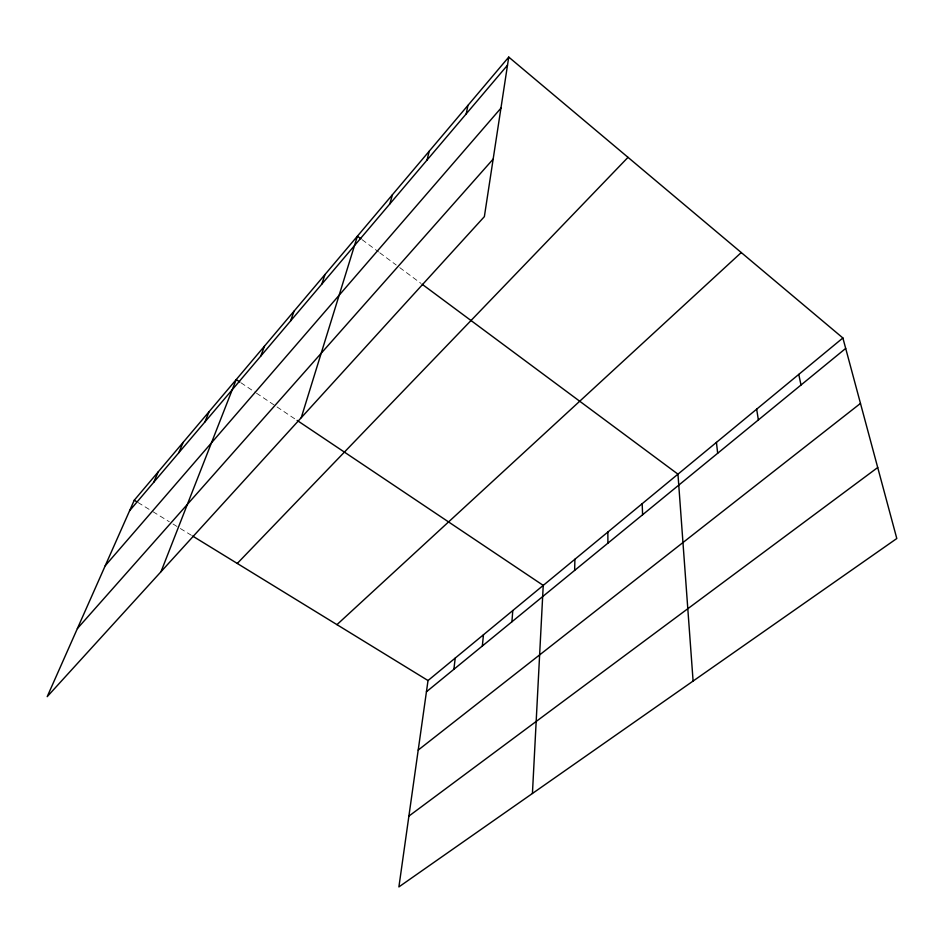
<?xml version="1.0" encoding="UTF-8"?>
<svg xmlns="http://www.w3.org/2000/svg" width="944" height="944" viewBox="0 0 944 944"><rect width="100%" height="100%" fill="white"/><g stroke="black" fill="none" stroke-linecap="round" stroke-linejoin="round"><path stroke-width="0.71" stroke-dasharray="4.72 3.54" d="M138.025 502.527L151.795 510.987M153.046 511.754L169.318 521.749M173 524.003L179.124 527.767M180.351 528.522L191.384 535.295M240.968 382.78L255.246 392.35M256.438 393.141L295.932 419.62M362.107 239.682L378.568 251.906M379.748 252.78L396.209 265.004M399.76 267.636L421.059 283.448"/><path stroke-width="1.42" d="M574.625 570.412L574.908 559.249M532.428 793.479L543.237 585.398L297.136 420.422M511.919 621.777L512.781 610.556M482.337 646.003L483.458 634.757M453.863 669.32L455.232 658.074M842.886 337.976L428.021 680.541L398.899 886.912L896.8 538.517L842.886 337.976L508.745 57.088L134.26 500.226L47.2 696.66L484.366 216.636L508.745 57.088M466.206 113.87L467.941 105.386M427.042 160.055L429.213 151.217M389.848 203.904L392.409 194.759M301.254 417.696L357.398 236.189L360.927 238.808M321.786 284.156L325.007 274.515M290.575 320.948L294.08 311.119M260.756 356.112L264.509 346.106M161.035 571.663L236.212 379.582L239.788 381.978M204.942 421.933L209.108 411.655M178.77 452.778L183.136 442.394M153.683 482.36L158.203 471.894M129.588 510.763L507.518 65.171M105.244 565.704L500.945 108.135M77.396 628.539L493.157 159.099M237.274 563.45L628.02 157.341M336.961 624.645L741.264 252.544M426.428 691.787L845.694 348.419M418.216 750.067L860.48 403.407M408.894 816.1L877.719 467.516M134.26 500.226L136.774 501.76M192.611 536.039L428.021 680.541M422.239 284.321L677.957 474.159L693.097 681.049M798.766 374.402L801.008 385.01M756.663 409.177L758.374 419.927M716.425 442.394L717.676 453.262M642.18 503.707L642.593 514.751M607.853 532.038L607.912 543.154"/></g></svg>
